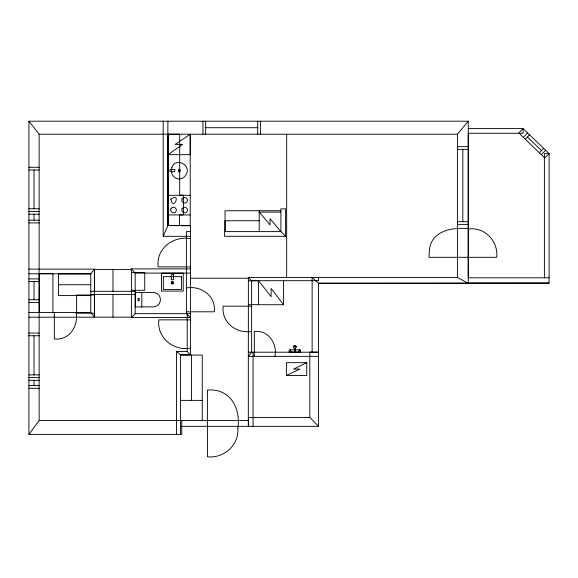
<?xml version="1.0" encoding="UTF-8"?>
<svg xmlns="http://www.w3.org/2000/svg" width="578" height="578" viewBox="0 0 578 578"><rect width="100%" height="100%" fill="white"/><g stroke="black" fill="none" stroke-linecap="round" stroke-linejoin="round"><path stroke-width="0.87" d="M190.234 134.204L190.234 154.658L167.945 154.658L182.727 144.399L175.156 144.399L190.234 134.241L190.213 225.788L167.88 225.536L167.945 134.204L179.693 134.204L179.693 195.147L183.537 195.147L183.537 214.835L179.527 214.835L179.527 225.788M190.465 236.301L163.184 236.301L167.88 225.536L167.88 121.199M181.752 420.546L181.752 434.403L28.9 434.403L39.138 420.546L39.138 134.204L28.9 121.199L468.252 121.199L468.252 283.256L318.557 283.256L312.127 277.476L312.127 352.139M28.9 317.199L94.402 317.199L90.782 312.503L90.782 273.806L94.402 269.11L28.9 269.11M468.252 283.256L457.415 277.476L457.415 134.204L468.252 121.199M525.323 139.262L529.556 134.847M135.158 313.644L186.398 313.644L190.465 317.56L131.401 317.56L135.158 313.644L135.158 273.112L131.401 268.878L190.465 268.878M523.365 137.391L527.606 132.969M539.397 152.78L543.638 148.365M541.355 154.658L545.596 150.244M306.737 362.659L293.66 369.067L299.859 369.067L286.406 375.469L286.406 362.659L306.737 362.659L306.737 375.469L286.406 375.469M141.834 306.918L151.14 306.882C163.393 308.24 163.495 291.001 151.14 292.468L135.339 292.468L135.339 306.918L141.834 306.918L141.834 292.468M205.674 127.702L257.716 127.702M468.252 128.591L523.047 128.591L549.1 153.611L549.1 283.076L318.557 283.256L318.557 426.333L181.752 426.333M39.138 134.204L457.415 134.204M457.415 146.66L468.252 146.66M457.408 149.37L468.245 149.37M28.9 167.288L39.138 167.288M28.9 169.997L39.138 169.997M167.887 195.321L190.198 195.321M28.9 208.774L39.138 208.774M280.901 210.724L225.044 210.753L225.044 231.605M28.9 211.49L39.138 211.49M259.226 212.119L280.901 212.119M28.9 214.2L39.138 214.2M167.887 214.944L190.198 214.944M28.9 220.196L39.138 220.196M259.226 220.738L225.008 220.738L225.008 231.576M457.408 221.67L468.245 221.67M28.9 222.906L39.138 222.906M457.415 224.38L468.252 224.38M167.88 225.536L190.465 225.536L190.465 354.798L180.574 354.798L176.528 351.547L176.528 434.403M190.465 231.605L186.398 231.605L186.398 313.644M285.604 236.301L224.596 236.301L224.596 231.605L280.908 231.605L285.604 236.301L285.604 208.86L280.908 208.86L280.908 231.605L270.063 218.686L270.063 224.943L259.226 212.01M190.465 238.627C173.321 235.586 155.887 248.612 158.155 266.863L190.465 266.863M131.401 269.558L94.554 269.558L94.554 291.24M131.401 272.57L144.746 272.57L144.746 290.3L131.401 290.3M135.158 273.112L190.465 273.112M28.9 273.806L90.782 273.806M90.782 273.9L58.508 273.9L58.508 295.575L90.782 295.575M248.316 426.333L248.374 277.44L457.415 277.476M549.1 277.801L468.252 277.801L468.274 133.287L523.047 133.287L523.047 128.591L518.806 133.005L544.859 158.025L549.1 153.611L544.404 153.611L544.404 277.801M190.465 278.228L248.374 278.228M28.9 278.892L39.138 278.892M248.374 277.44L251.625 280.691L318.557 280.691L318.557 277.44M248.374 280.749L258.511 280.749M28.9 281.602L39.138 281.602M468.252 283.076L549.1 283.076M58.508 284.737L90.782 284.737M186.398 287.974C201.007 285.272 216.251 296.066 214.286 311.795L186.398 311.795M90.782 291.298L135.158 291.298M90.782 294.549L135.158 294.549M94.402 294.997L76.614 294.997L76.614 313.218L94.402 313.218M28.9 299.758L39.138 299.758M28.9 302.467L39.138 302.467M248.374 304.664L258.511 304.664M283.61 304.736L258.511 304.736L258.511 280.691L271.104 296.637L271.104 288.465L283.567 304.736L283.61 280.691M251.625 306.188L223.151 306.188C221.157 322.293 236.402 334.033 251.625 331.411M28.9 312.503L90.782 312.503M190.465 313.644L187.214 313.644L187.214 351.547L190.465 354.798M131.401 317.156L94.554 317.156L94.554 294.549M190.465 319.851L158.842 319.851C156.638 337.747 173.436 351.077 190.465 348.223M28.9 333.044L39.138 333.044M28.9 335.753L39.138 335.753M294.368 349.141L295.344 349.141M294.368 349.827L289.13 349.827L289.13 352.031L300.546 352.031L300.546 349.827L295.344 349.827M176.528 351.547L187.214 351.547M318.557 352.139L309.808 352.139L309.808 417.432L318.557 426.333M248.316 352.212L318.557 352.212M180.574 355.08L202.257 355.08L202.257 420.546M318.557 356.344L248.374 356.344L251.625 352.212L251.625 280.677M28.9 374.898L39.138 374.898M28.9 377.607L39.138 377.607M28.9 380.317L39.138 380.317M28.9 385.584L39.138 385.584M28.9 388.293L39.138 388.293M180.574 400.381L202.257 400.381M309.808 417.432L248.583 417.432L248.583 426.333M39.138 420.546L248.583 420.546M527.439 137.051L541.521 150.576M462.826 149.37L462.826 221.67M299.39 349.827L299.39 352.031M295.344 352.031L295.344 348.917L296.333 346.619L294.975 345.521L294.101 345.601L293.371 346.619L294.368 348.917L294.368 352.031M290.358 349.827L290.322 352.031M286.659 134.204L286.659 277.44M274.998 356.344C277.462 343.534 268.3 329.785 254.327 331.541L254.327 356.344M260.425 121.199L260.425 134.204M259.226 210.724L259.226 231.605M257.716 121.199L257.716 134.204M253.056 352.212L253.056 426.333M205.674 121.199L205.674 134.204M202.965 121.199L202.965 134.204M191.412 355.08L191.412 400.381M180.574 354.798L180.574 434.403M167.945 134.204L167.945 225.788M163.184 121.199L163.184 236.301M131.401 268.878L131.401 317.56M112.977 269.558L112.977 291.24M112.977 294.549L112.977 317.156M94.402 269.11L94.402 317.199M76.043 312.503C78.695 326.043 69.194 340.789 54.325 338.918L54.325 312.503M52.901 312.503L52.901 273.625L39.232 273.625L39.232 312.503M34.023 169.997L34.023 208.774M34.023 214.2L34.023 220.196M34.023 281.602L34.023 299.758M34.023 335.753L34.023 374.898M34.023 380.317L34.023 385.584M28.9 121.199L28.9 434.403M237.869 428.11C239.111 445.053 223.989 458.578 207.401 456.801L207.401 390.078C229.928 388.062 240.903 407.967 237.869 428.11M429.389 250.635L428.941 257.311L496.719 257.311C498.388 241.806 485.744 227.681 469.921 228.837C453.622 226.851 430.827 230.095 429.389 250.635M171.948 167.382L171.326 169.809L171.948 173.848A8.128 8.128 0 0 0 178.465 178.927L180.004 178.927A8.128 8.128 0 0 0 186.521 173.848C190.892 164.694 175.69 157.072 171.948 167.382M170.85 199.107C173.017 211.974 181.868 191.672 170.85 199.107M170.85 208.925C169.318 212.213 174.831 214.72 176.182 211.172C177.721 207.885 172.208 205.378 170.85 208.925M181.969 199.107C180.437 202.394 185.95 204.901 187.301 201.354C188.84 198.066 183.32 195.559 181.969 199.107M181.969 208.925C180.437 212.213 185.95 214.72 187.301 211.172C188.84 207.885 183.32 205.378 181.969 208.925M178.385 169.722L178.385 171.507L179.021 171.883L180.083 171.507L180.083 169.722L179.447 169.354L178.385 169.722M178.747 170.105L178.747 171.124L179.722 171.124L179.722 170.105L178.747 170.105M171.485 281.891L171.117 282.563L171.485 283.682L172.157 284.051L173.277 283.682L173.653 283.01L173.277 281.891L172.605 281.522L171.485 281.891M171.876 282.274L171.876 283.299L172.894 283.299L172.894 282.274L171.876 282.274M293.414 346.663C299.014 347.826 295.04 344.741 293.414 346.663M298.942 351.084C298.291 350.521 300.061 350.904 298.942 351.084M290.467 350.868L290.9 351.128L290.467 350.868M174.766 169.535L169.946 169.535L169.946 171.702L174.766 171.702L174.766 169.535M183.226 273.17L161.544 273.17L161.544 291.088L183.226 291.088L183.226 273.17M173.472 274.658L171.298 274.658L171.298 279.716L173.472 279.716L173.472 274.658M181.42 276.674L163.35 276.674L163.35 289.506L181.42 289.506L181.42 276.674M139.132 298.544L138.041 298.544L138.041 300.842L139.132 300.842L139.132 298.544"/></g></svg>
